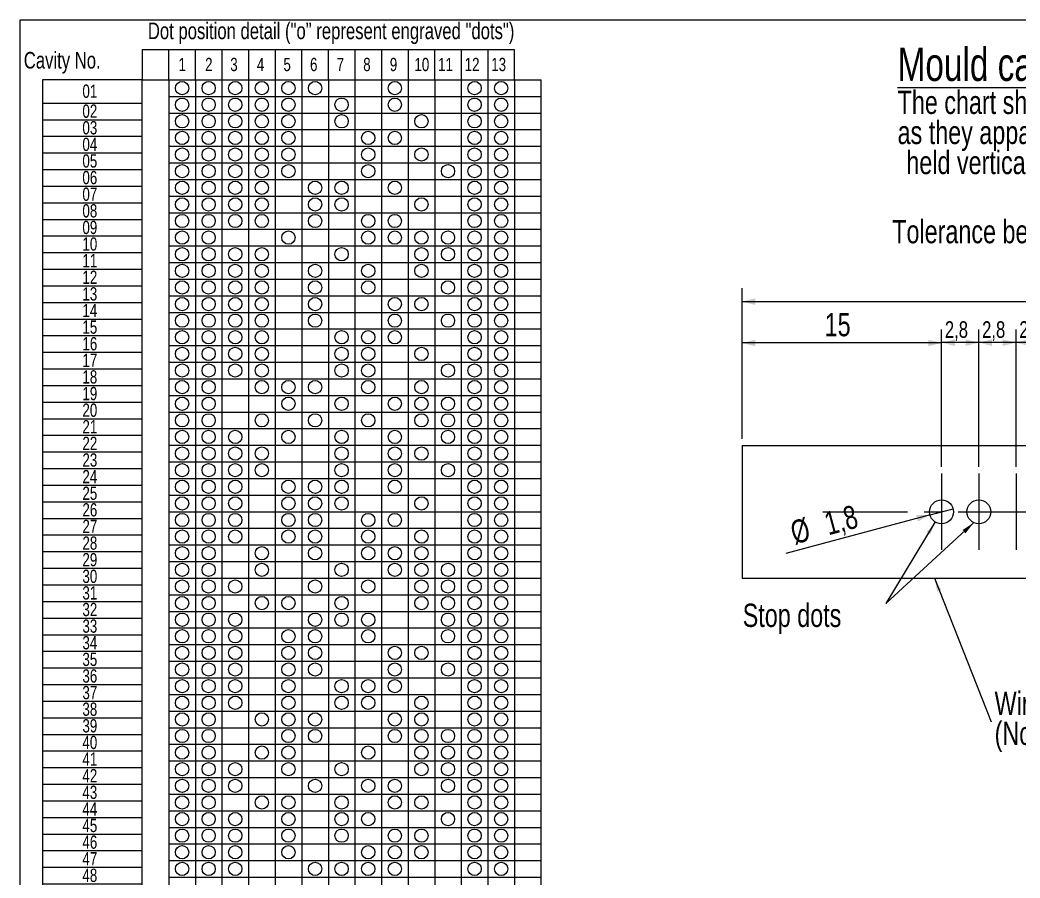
# Model space of a CAD drawing. Header units: millimetres. Extents: x 4 to 206, y 4 to 144.
# Drawn here: x 4 to 79.2, y 79.9 to 144.5 of the extents above; entities that cross this region are included whole.
import ezdxf

# ---------------------------------------------------------------- set-up
doc = ezdxf.new("R2010")
doc.units = ezdxf.units.MM
doc.header["$LTSCALE"] = 0.5
doc.linetypes.add('CENTERX2', pattern=[20.32, 12.7, -2.54, 2.54, -2.54])
for name, color, linetype in [('CENTERLINE', 4, 'CENTERX2'), ('DETAIL', 3, 'Continuous'), ('DIMENSIONS', 2, 'Continuous'), ('TEXT', 2, 'Continuous')]:
    doc.layers.add(name, color=color, linetype=linetype)
doc.layers.add('OUTLINE', color=7, linetype='Continuous', lineweight=25)
doc.styles.add('SLDTEXTSTYLE0', font='TXT', dxfattribs={"width": 0.75})
doc.dimstyles.new('SLDDIMSTYLE0', dxfattribs={"dimtxt": 1.25, "dimasz": 1, "dimexe": 0, "dimexo": 0.0625, "dimgap": 0.3125, "dimtad": 1, "dimrnd": 1e-09, "dimzin": 12, "dimdsep": 46, "dimtxsty": 'SLDTEXTSTYLE0', "dimsah": 1, "dimcen": 0.09, "dimadec": 0, "dimazin": 3, "dimtfac": 1, "dimtofl": 0, "dimtmove": 0, "dimatfit": 3, "dimfxl": 0, "dimfrac": 2, "dimtolj": 1, "dimtzin": 12, "dimarcsym": 0})
doc.dimstyles.new('SLDDIMSTYLE1', dxfattribs={"dimtxt": 1.75, "dimasz": 1, "dimexe": 0, "dimexo": 0.0625, "dimgap": 0.4375, "dimtad": 1, "dimrnd": 1e-09, "dimzin": 12, "dimdsep": 46, "dimtxsty": 'SLDTEXTSTYLE0', "dimblk1": 'NONE', "dimsah": 1, "dimcen": 0, "dimadec": 0, "dimazin": 3, "dimtfac": 1, "dimtmove": 0, "dimatfit": 3, "dimldrblk": 'NONE', "dimfxl": 0, "dimfrac": 2, "dimtolj": 1, "dimtzin": 12, "dimarcsym": 0})
doc.dimstyles.new('SLDDIMSTYLE2', dxfattribs={"dimtxt": 1.75, "dimasz": 1, "dimexe": 0, "dimexo": 0.0625, "dimgap": 0.4375, "dimtad": 1, "dimrnd": 1e-09, "dimzin": 12, "dimdsep": 46, "dimtxsty": 'SLDTEXTSTYLE0', "dimsah": 1, "dimcen": 0.09, "dimadec": 0, "dimazin": 3, "dimtfac": 1, "dimtofl": 0, "dimtmove": 0, "dimatfit": 3, "dimfxl": 0, "dimfrac": 2, "dimtolj": 1, "dimtzin": 12, "dimarcsym": 0})
doc.dimstyles.new('SLDDIMSTYLE3', dxfattribs={"dimtxt": 0.18, "dimasz": 1, "dimexe": 0, "dimexo": 0.0625, "dimgap": 0, "dimtad": 0, "dimtih": 1, "dimtoh": 1, "dimdec": 0, "dimrnd": 1e-09, "dimzin": 0, "dimdsep": 46, "dimtxsty": 'Standard', "dimsah": 1, "dimcen": 0.09, "dimadec": 0, "dimazin": 0, "dimtfac": 1, "dimtdec": 0, "dimtofl": 0, "dimtmove": 0, "dimatfit": 3, "dimfxl": 0, "dimfrac": 2, "dimtolj": 1, "dimtzin": 0, "dimarcsym": 0})

# ---------------------------------------------------------------- blocks, each defined once
blk = doc.blocks.new('SW_TABLEANNOTATION_0')
at = {"layer": 'TEXT', "color": 0}
for p, q in [((0, 0), (0, -113.001)), ((7.5, 0), (0, 0)), ((7.5, -113.001), (7.5, 0)), ((0, -1.751), (7.5, -1.751)), ((0, -3.001), (7.5, -3.001)), ((0, -4.251), (7.5, -4.251)), ((0, -5.501), (7.5, -5.501)), ((0, -6.751), (7.5, -6.751)), ((0, -8.001), (7.5, -8.001)), ((0, -9.251), (7.5, -9.251)), ((0, -10.501), (7.5, -10.501)), ((0, -11.751), (7.5, -11.751)), ((0, -13.001), (7.5, -13.001)), ((0, -14.251), (7.5, -14.251)), ((0, -15.501), (7.5, -15.501)), ((0, -16.751), (7.5, -16.751)), ((0, -18.001), (7.5, -18.001)), ((0, -19.251), (7.5, -19.251)), ((0, -20.501), (7.5, -20.501)), ((0, -21.751), (7.5, -21.751)), ((0, -23.001), (7.5, -23.001)), ((0, -24.251), (7.5, -24.251)), ((0, -25.501), (7.5, -25.501)), ((0, -26.751), (7.5, -26.751)), ((0, -28.001), (7.5, -28.001)), ((0, -29.251), (7.5, -29.251)), ((0, -30.501), (7.5, -30.501)), ((0, -31.751), (7.5, -31.751)), ((0, -33.001), (7.5, -33.001)), ((0, -34.251), (7.5, -34.251)), ((0, -35.501), (7.5, -35.501)), ((0, -36.751), (7.5, -36.751)), ((0, -38.001), (7.5, -38.001)), ((0, -39.251), (7.5, -39.251)), ((0, -40.501), (7.5, -40.501)), ((0, -41.751), (7.5, -41.751)), ((0, -43.001), (7.5, -43.001)), ((0, -44.251), (7.5, -44.251)), ((0, -45.501), (7.5, -45.501)), ((0, -46.751), (7.5, -46.751)), ((0, -48.001), (7.5, -48.001)), ((0, -49.251), (7.5, -49.251)), ((0, -50.501), (7.5, -50.501)), ((0, -51.751), (7.5, -51.751)), ((0, -53.001), (7.5, -53.001)), ((0, -54.251), (7.5, -54.251)), ((0, -55.501), (7.5, -55.501)), ((0, -56.751), (7.5, -56.751)), ((0, -58.001), (7.5, -58.001)), ((0, -59.251), (7.5, -59.251)), ((0, -60.501), (7.5, -60.501)), ((0, -61.751), (7.5, -61.751)), ((0, -63.001), (7.5, -63.001)), ((0, -64.251), (7.5, -64.251)), ((0, -65.501), (7.5, -65.501)), ((0, -66.751), (7.5, -66.751)), ((0, -68.001), (7.5, -68.001)), ((0, -69.251), (7.5, -69.251)), ((0, -70.501), (7.5, -70.501)), ((0, -71.751), (7.5, -71.751)), ((0, -73.001), (7.5, -73.001)), ((0, -74.251), (7.5, -74.251)), ((0, -75.501), (7.5, -75.501)), ((0, -76.751), (7.5, -76.751)), ((0, -78.001), (7.5, -78.001)), ((0, -79.251), (7.5, -79.251)), ((0, -80.501), (7.5, -80.501)), ((0, -81.751), (7.5, -81.751)), ((0, -83.001), (7.5, -83.001)), ((0, -84.251), (7.5, -84.251)), ((0, -85.501), (7.5, -85.501)), ((0, -86.751), (7.5, -86.751)), ((0, -88.001), (7.5, -88.001)), ((0, -89.251), (7.5, -89.251)), ((0, -90.501), (7.5, -90.501)), ((0, -91.751), (7.5, -91.751)), ((0, -93.001), (7.5, -93.001)), ((0, -94.251), (7.5, -94.251)), ((0, -95.501), (7.5, -95.501)), ((0, -96.751), (7.5, -96.751)), ((0, -98.001), (7.5, -98.001)), ((0, -99.251), (7.5, -99.251)), ((0, -100.501), (7.5, -100.501)), ((0, -101.751), (7.5, -101.751)), ((0, -103.001), (7.5, -103.001)), ((0, -104.251), (7.5, -104.251)), ((0, -105.501), (7.5, -105.501)), ((0, -106.751), (7.5, -106.751)), ((0, -108.001), (7.5, -108.001)), ((0, -109.251), (7.5, -109.251)), ((0, -110.501), (7.5, -110.501)), ((0, -111.751), (7.5, -111.751)), ((0, -113.001), (7.5, -113.001))]:
    blk.add_line(p, q, dxfattribs=at)
at = {"layer": 'TEXT', "color": 0, "char_height": 1, "attachment_point": 1, "style": 'SLDTEXTSTYLE0'}
for s, insert in [('01', (3.011, -0.357)), ('02', (3.011, -1.858)), ('03', (3.011, -3.108)), ('04', (3.011, -4.358)), ('05', (3.011, -5.608)), ('06', (3.011, -6.858)), ('07', (3.011, -8.108)), ('08', (3.011, -9.358)), ('09', (3.011, -10.608)), ('10', (3.011, -11.858)), ('11', (3.011, -13.108)), ('12', (3.011, -14.358)), ('13', (3.011, -15.608)), ('14', (3.011, -16.858)), ('15', (3.011, -18.108)), ('16', (3.011, -19.358)), ('17', (3.011, -20.608)), ('18', (3.011, -21.858)), ('19', (3.011, -23.108)), ('20', (3.011, -24.358)), ('21', (3.011, -25.608)), ('22', (3.011, -26.858)), ('23', (3.011, -28.108)), ('24', (3.011, -29.358)), ('25', (3.011, -30.608)), ('26', (3.011, -31.858)), ('27', (3.011, -33.108)), ('28', (3.011, -34.358)), ('29', (3.011, -35.608)), ('30', (3.011, -36.858)), ('31', (3.011, -38.108)), ('32', (3.011, -39.358)), ('33', (3.011, -40.608)), ('34', (3.011, -41.858)), ('35', (3.011, -43.108)), ('36', (3.011, -44.358)), ('37', (3.011, -45.608)), ('38', (3.011, -46.858)), ('39', (3.011, -48.108)), ('40', (3.011, -49.358)), ('41', (3.011, -50.608)), ('42', (3.011, -51.858)), ('43', (3.011, -53.108)), ('44', (3.011, -54.358)), ('45', (3.011, -55.608)), ('46', (3.011, -56.858)), ('47', (3.011, -58.108)), ('48', (3.011, -59.358)), ('49', (3.011, -60.608)), ('50', (3.011, -61.858)), ('51', (3.011, -63.108)), ('52', (3.011, -64.358)), ('53', (3.011, -65.608)), ('54', (3.011, -66.858)), ('55', (3.011, -68.108)), ('56', (3.011, -69.358)), ('57', (3.011, -70.608)), ('58', (3.011, -71.858)), ('59', (3.011, -73.108)), ('60', (3.011, -74.358)), ('61', (3.011, -75.608)), ('62', (3.011, -76.858)), ('63', (3.011, -78.108)), ('64', (3.011, -79.358)), ('65', (3.011, -80.608)), ('66', (3.011, -81.858)), ('67', (3.011, -83.108)), ('68', (3.011, -84.358)), ('69', (3.011, -85.608)), ('70', (3.011, -86.858)), ('71', (3.011, -88.108)), ('72', (3.011, -89.358)), ('73', (3.011, -90.608)), ('74', (3.011, -91.858)), ('75', (3.011, -93.108)), ('76', (3.011, -94.358)), ('77', (3.011, -95.608)), ('78', (3.011, -96.858)), ('79', (3.011, -98.108)), ('80', (3.011, -99.358)), ('81', (3.011, -100.608)), ('82', (3.011, -101.858)), ('83', (3.011, -103.108)), ('84', (3.011, -104.358)), ('85', (3.011, -105.608)), ('86', (3.011, -106.858)), ('87', (3.011, -108.108)), ('88', (3.011, -109.358)), ('89', (3.011, -110.608)), ('90', (3.011, -111.858))]:
    blk.add_mtext(s, dxfattribs=dict(at, insert=insert))
blk = doc.blocks.new('SW_TABLEANNOTATION_1')
at = {"layer": 'TEXT', "color": 0}
for p, q in [((0, 0), (0, -2.263)), ((28, 0), (0, 0)), ((2, 0), (2, -2.263)), ((4, 0), (4, -2.263)), ((6, 0), (6, -2.263)), ((8, 0), (8, -2.263)), ((10, 0), (10, -2.263)), ((12, 0), (12, -2.263)), ((14, 0), (14, -2.263)), ((16, 0), (16, -2.263)), ((18, 0), (18, -2.263)), ((20, 0), (20, -2.263)), ((22, 0), (22, -2.263)), ((24, 0), (24, -2.263)), ((26, 0), (26, -2.263)), ((28, -2.263), (28, 0)), ((0, -2.263), (28, -2.263))]:
    blk.add_line(p, q, dxfattribs=at)
at = {"layer": 'TEXT', "color": 0, "char_height": 1, "attachment_point": 1, "style": 'SLDTEXTSTYLE0'}
for s, insert in [('1', (2.741, -0.613)), ('2', (4.741, -0.613)), ('3', (6.631, -0.613)), ('4', (8.631, -0.613)), ('5', (10.631, -0.613)), ('6', (12.631, -0.613)), ('7', (14.631, -0.613)), ('8', (16.631, -0.613)), ('9', (18.631, -0.613)), ('10', (20.482, -0.613)), ('11', (22.261, -0.613)), ('12', (24.261, -0.613)), ('13', (26.261, -0.613))]:
    blk.add_mtext(s, dxfattribs=dict(at, insert=insert))
blk = doc.blocks.new('_D_8')
at = {"layer": 'DIMENSIONS'}
for p, q in [((78.905, 110.867), (78.905, 121.221)), ((81.705, 110.867), (81.705, 121.221)), ((81.705, 120.221), (78.905, 120.221))]:
    blk.add_line(p, q, dxfattribs=at)
for points in [[(78.905, 120.221), (79.905, 119.971), (79.905, 120.471)], [(81.705, 120.221), (80.705, 120.471), (80.705, 119.971)]]:
    blk.add_solid(points, dxfattribs=at)
at = {"layer": 'DIMENSIONS', "insert": (79.151, 121.832), "char_height": 1.25, "attachment_point": 1, "style": 'SLDTEXTSTYLE0'}
blk.add_mtext('2,8', dxfattribs=at)
blk = doc.blocks.new('_D_9')
at = {"layer": 'DIMENSIONS'}
for p, q in [((76.105, 110.867), (76.105, 121.221)), ((78.905, 110.867), (78.905, 121.221)), ((78.905, 120.221), (76.105, 120.221))]:
    blk.add_line(p, q, dxfattribs=at)
for points in [[(76.105, 120.221), (77.105, 119.971), (77.105, 120.471)], [(78.905, 120.221), (77.905, 120.471), (77.905, 119.971)]]:
    blk.add_solid(points, dxfattribs=at)
at = {"layer": 'DIMENSIONS', "insert": (76.351, 121.832), "char_height": 1.25, "attachment_point": 1, "style": 'SLDTEXTSTYLE0'}
blk.add_mtext('2,8', dxfattribs=at)
blk = doc.blocks.new('_D_10')
at = {"layer": 'DIMENSIONS'}
for p, q in [((73.305, 110.867), (73.305, 121.221)), ((76.105, 110.867), (76.105, 121.221)), ((76.105, 120.221), (73.305, 120.221))]:
    blk.add_line(p, q, dxfattribs=at)
for points in [[(73.305, 120.221), (74.305, 119.971), (74.305, 120.471)], [(76.105, 120.221), (75.105, 120.471), (75.105, 119.971)]]:
    blk.add_solid(points, dxfattribs=at)
at = {"layer": 'DIMENSIONS', "insert": (73.551, 121.832), "char_height": 1.25, "attachment_point": 1, "style": 'SLDTEXTSTYLE0'}
blk.add_mtext('2,8', dxfattribs=at)
blk = doc.blocks.new('_D_12')
at = {"layer": 'DIMENSIONS'}
for q in [(74.174, 107.727), (61.604, 104.359)]:
    blk.add_line((72.435, 107.261), q, dxfattribs=at)
blk.add_solid([(72.435, 107.261), (71.405, 107.244), (71.534, 106.761)], dxfattribs=at)
at = {"layer": 'DIMENSIONS', "char_height": 1.75, "attachment_point": 1, "rotation": 15, "style": 'SLDTEXTSTYLE0'}
for s, insert in [('1,8', (64.34, 107.409)), ('%%c', (61.791, 106.726))]:
    blk.add_mtext(s, dxfattribs=dict(at, insert=insert))
blk = doc.blocks.new('_None')
blk = doc.blocks.new('_D_15')
at = {"layer": 'DIMENSIONS'}
for p, q in [((58.305, 112.994), (58.305, 121.198)), ((73.305, 110.867), (73.305, 121.198)), ((73.305, 120.198), (58.305, 120.198))]:
    blk.add_line(p, q, dxfattribs=at)
for points in [[(58.305, 120.198), (59.305, 119.948), (59.305, 120.448)], [(73.305, 120.198), (72.305, 120.448), (72.305, 119.948)]]:
    blk.add_solid(points, dxfattribs=at)
at = {"layer": 'DIMENSIONS', "insert": (64.512, 122.454), "char_height": 1.75, "attachment_point": 1, "style": 'SLDTEXTSTYLE0'}
blk.add_mtext('15', dxfattribs=at)
blk = doc.blocks.new('_D_16')
at = {"layer": 'DIMENSIONS'}
for p, q in [((58.305, 112.994), (58.305, 124.31)), ((121.905, 112.994), (121.905, 124.31)), ((58.305, 123.31), (121.905, 123.31))]:
    blk.add_line(p, q, dxfattribs=at)
for points in [[(58.305, 123.31), (59.305, 123.06), (59.305, 123.56)], [(121.905, 123.31), (120.905, 123.56), (120.905, 123.06)]]:
    blk.add_solid(points, dxfattribs=at)
at = {"layer": 'DIMENSIONS', "insert": (87.842, 125.565), "char_height": 1.75, "attachment_point": 1, "style": 'SLDTEXTSTYLE0'}
blk.add_mtext('63,6', dxfattribs=at)
blk = doc.blocks.new('SW_NOTE_5')
at = {"layer": 'TEXT', "color": 0, "char_height": 1.75, "attachment_point": 1, "style": 'SLDTEXTSTYLE0'}
for s, insert in [('Tolerance between dots', (0, 2.249)), ('0.25', (29.976, 2.249)), ('%%p', (28.309, 2.249))]:
    blk.add_mtext(s, dxfattribs=dict(at, insert=insert))
blk = doc.blocks.new('SW_NOTE_6')
at = {"layer": 'TEXT', "color": 0, "char_height": 1.75, "attachment_point": 1, "style": 'SLDTEXTSTYLE0'}
for s, insert in [('Window designating clear area around dotcode', (0.26, 2.271)), ('(No heel engraving within windows specified area)', (0.26, 0.008))]:
    blk.add_mtext(s, dxfattribs=dict(at, insert=insert))
blk = doc.blocks.new('SW_NOTE_7')
at = {"layer": 'TEXT', "color": 0, "attachment_point": 1, "style": 'SLDTEXTSTYLE0'}
for s, insert, char_height in [('\\LMould cavity view', (0, 3.223), 2.5), ('The chart shows the dot patterns', (0, -0.014), 1.75), ('as they appaer when looking up the glass bottle', (0, -2.277), 1.75), ('held vertically in front of observer', (0.656, -4.54), 1.75)]:
    blk.add_mtext(s, dxfattribs=dict(at, insert=insert, char_height=char_height))

msp = doc.modelspace()

# ---------------------------------------------------------------- linework, layer by layer
at = {"layer": 'CENTERLINE'}
for p, q in [((15.1877, 138.75126), (15.1877, 137.50126)), ((73.3048, 110.36722), (73.3048, 104.62109)), ((76.1048, 110.36722), (76.1048, 104.62109)), ((78.9048, 110.36722), (78.9048, 104.62109)), ((64.38343, 107.49416), (115.82616, 107.49416))]:
    msp.add_line(p, q, dxfattribs=at)
at = {"layer": 'DETAIL'}
for p, q in [((58.3048, 112.49416), (121.9048, 112.49416)), ((58.3048, 112.49416), (58.3048, 102.49416)), ((58.3048, 102.49416), (121.9048, 102.49416))]:
    msp.add_line(p, q, dxfattribs=at)
at = {"layer": 'OUTLINE'}
for p, q in [((4, 144.5), (206, 144.5)), ((4, 4), (4, 144.5)), ((15.1877, 140.00126), (17.1877, 140.00126)), ((15.1877, 140.00126), (15.1877, 27.50126)), ((17.1877, 140.00126), (19.1877, 140.00126)), ((17.1877, 140.00126), (17.1877, 27.50126)), ((19.1877, 140.00126), (21.1877, 140.00126)), ((19.1877, 140.00126), (19.1877, 27.50126)), ((21.1877, 140.00126), (23.1877, 140.00126)), ((21.1877, 140.00126), (21.1877, 27.50126)), ((23.1877, 140.00126), (25.1877, 140.00126)), ((23.1877, 140.00126), (23.1877, 27.50126)), ((25.1877, 140.00126), (27.1877, 140.00126)), ((25.1877, 140.00126), (25.1877, 27.50126)), ((27.1877, 140.00126), (29.1877, 140.00126)), ((27.1877, 140.00126), (27.1877, 27.50126)), ((29.1877, 140.00126), (31.1877, 140.00126)), ((29.1877, 140.00126), (29.1877, 27.50126)), ((31.1877, 140.00126), (33.1877, 140.00126)), ((31.1877, 140.00126), (31.1877, 27.50126)), ((33.1877, 140.00126), (35.1877, 140.00126)), ((33.1877, 140.00126), (33.1877, 27.50126)), ((35.1877, 140.00126), (37.1877, 140.00126)), ((35.1877, 140.00126), (35.1877, 27.50126)), ((37.1877, 140.00126), (39.1877, 140.00126)), ((37.1877, 140.00126), (37.1877, 27.50126)), ((39.1877, 140.00126), (41.1877, 140.00126)), ((39.1877, 140.00126), (39.1877, 27.50126)), ((41.1877, 140.00126), (43.1877, 140.00126)), ((41.1877, 140.00126), (41.1877, 27.50126)), ((43.1877, 27.50126), (43.1877, 140.00126)), ((15.1877, 138.75126), (43.1877, 138.75126)), ((15.1877, 137.50126), (43.1877, 137.50126)), ((15.1877, 136.25126), (43.1877, 136.25126)), ((15.1877, 135.00126), (43.1877, 135.00126)), ((15.1877, 133.75126), (43.1877, 133.75126)), ((15.1877, 132.50126), (43.1877, 132.50126)), ((15.1877, 131.25126), (43.1877, 131.25126)), ((15.1877, 130.00126), (43.1877, 130.00126)), ((15.1877, 128.75126), (43.1877, 128.75126)), ((15.1877, 127.50126), (43.1877, 127.50126)), ((15.1877, 126.25126), (43.1877, 126.25126)), ((15.1877, 125.00126), (43.1877, 125.00126)), ((15.1877, 123.75126), (43.1877, 123.75126)), ((15.1877, 122.50126), (43.1877, 122.50126)), ((15.1877, 121.25126), (43.1877, 121.25126)), ((15.1877, 120.00126), (43.1877, 120.00126)), ((15.1877, 118.75126), (43.1877, 118.75126)), ((15.1877, 117.50126), (43.1877, 117.50126)), ((15.1877, 116.25126), (43.1877, 116.25126)), ((15.1877, 115.00126), (43.1877, 115.00126)), ((15.1877, 113.75126), (43.1877, 113.75126)), ((15.1877, 112.50126), (43.1877, 112.50126)), ((15.1877, 111.25126), (43.1877, 111.25126)), ((15.1877, 110.00126), (43.1877, 110.00126)), ((15.1877, 108.75126), (43.1877, 108.75126)), ((15.1877, 107.50126), (43.1877, 107.50126)), ((15.1877, 106.25126), (43.1877, 106.25126)), ((15.1877, 105.00126), (43.1877, 105.00126)), ((15.1877, 103.75126), (43.1877, 103.75126)), ((15.1877, 102.50126), (43.1877, 102.50126)), ((15.1877, 101.25126), (43.1877, 101.25126)), ((15.1877, 100.00126), (43.1877, 100.00126)), ((15.1877, 98.75126), (43.1877, 98.75126)), ((15.1877, 97.50126), (43.1877, 97.50126)), ((15.1877, 96.25126), (43.1877, 96.25126)), ((15.1877, 95.00126), (43.1877, 95.00126)), ((15.1877, 93.75126), (43.1877, 93.75126)), ((15.1877, 92.50126), (43.1877, 92.50126)), ((15.1877, 91.25126), (43.1877, 91.25126)), ((15.1877, 90.00126), (43.1877, 90.00126)), ((15.1877, 88.75126), (43.1877, 88.75126)), ((15.1877, 87.50126), (43.1877, 87.50126)), ((15.1877, 86.25126), (43.1877, 86.25126)), ((15.1877, 85.00126), (43.1877, 85.00126)), ((15.1877, 83.75126), (43.1877, 83.75126)), ((15.1877, 82.50126), (43.1877, 82.50126)), ((15.1877, 81.25126), (43.1877, 81.25126)), ((15.1877, 80.00126), (43.1877, 80.00126))]:
    msp.add_line(p, q, dxfattribs=at)
for centre, radius in [((16.1877, 139.37626), 0.5), ((18.1877, 139.37626), 0.5), ((20.1877, 139.37626), 0.5), ((22.1877, 139.37626), 0.5), ((24.1877, 139.37626), 0.5), ((26.1877, 139.37626), 0.5), ((32.1877, 139.37626), 0.5), ((38.1877, 139.37626), 0.5), ((40.1877, 139.37626), 0.5), ((16.1877, 138.12626), 0.5), ((18.1877, 138.12626), 0.5), ((20.1877, 138.12626), 0.5), ((22.1877, 138.12626), 0.5), ((24.1877, 138.12626), 0.5), ((28.1877, 138.12626), 0.5), ((32.1877, 138.12626), 0.5), ((38.1877, 138.12626), 0.5), ((40.1877, 138.12626), 0.5), ((16.1877, 136.87626), 0.5), ((18.1877, 136.87626), 0.5), ((20.1877, 136.87626), 0.5), ((22.1877, 136.87626), 0.5), ((24.1877, 136.87626), 0.5), ((28.1877, 136.87626), 0.5), ((34.1877, 136.87626), 0.5), ((38.1877, 136.87626), 0.5), ((40.1877, 136.87626), 0.5), ((16.1877, 135.62626), 0.5), ((18.1877, 135.62626), 0.5), ((20.1877, 135.62626), 0.5), ((22.1877, 135.62626), 0.5), ((24.1877, 135.62626), 0.5), ((30.1877, 135.62626), 0.5), ((32.1877, 135.62626), 0.5), ((38.1877, 135.62626), 0.5), ((40.1877, 135.62626), 0.5), ((16.1877, 134.37626), 0.5), ((18.1877, 134.37626), 0.5), ((20.1877, 134.37626), 0.5), ((22.1877, 134.37626), 0.5), ((24.1877, 134.37626), 0.5), ((30.1877, 134.37626), 0.5), ((34.1877, 134.37626), 0.5), ((38.1877, 134.37626), 0.5), ((40.1877, 134.37626), 0.5), ((16.1877, 133.12626), 0.5), ((18.1877, 133.12626), 0.5), ((20.1877, 133.12626), 0.5), ((22.1877, 133.12626), 0.5), ((24.1877, 133.12626), 0.5), ((30.1877, 133.12626), 0.5), ((36.1877, 133.12626), 0.5), ((38.1877, 133.12626), 0.5), ((40.1877, 133.12626), 0.5), ((16.1877, 131.87626), 0.5), ((18.1877, 131.87626), 0.5), ((20.1877, 131.87626), 0.5), ((22.1877, 131.87626), 0.5), ((26.1877, 131.87626), 0.5), ((28.1877, 131.87626), 0.5), ((32.1877, 131.87626), 0.5), ((38.1877, 131.87626), 0.5), ((40.1877, 131.87626), 0.5), ((16.1877, 130.62626), 0.5), ((18.1877, 130.62626), 0.5), ((20.1877, 130.62626), 0.5), ((22.1877, 130.62626), 0.5), ((26.1877, 130.62626), 0.5), ((28.1877, 130.62626), 0.5), ((34.1877, 130.62626), 0.5), ((38.1877, 130.62626), 0.5), ((40.1877, 130.62626), 0.5), ((16.1877, 129.37626), 0.5), ((18.1877, 129.37626), 0.5), ((20.1877, 129.37626), 0.5), ((22.1877, 129.37626), 0.5), ((26.1877, 129.37626), 0.5), ((30.1877, 129.37626), 0.5), ((32.1877, 129.37626), 0.5), ((38.1877, 129.37626), 0.5), ((40.1877, 129.37626), 0.5), ((16.1877, 128.12626), 0.5), ((18.1877, 128.12626), 0.5), ((24.1877, 128.12626), 0.5), ((30.1877, 128.12626), 0.5), ((32.1877, 128.12626), 0.5), ((34.1877, 128.12626), 0.5), ((36.1877, 128.12626), 0.5), ((38.1877, 128.12626), 0.5), ((40.1877, 128.12626), 0.5), ((16.1877, 126.87626), 0.5), ((18.1877, 126.87626), 0.5), ((20.1877, 126.87626), 0.5), ((22.1877, 126.87626), 0.5), ((28.1877, 126.87626), 0.5), ((34.1877, 126.87626), 0.5), ((36.1877, 126.87626), 0.5), ((38.1877, 126.87626), 0.5), ((40.1877, 126.87626), 0.5), ((16.1877, 125.62626), 0.5), ((18.1877, 125.62626), 0.5), ((20.1877, 125.62626), 0.5), ((22.1877, 125.62626), 0.5), ((26.1877, 125.62626), 0.5), ((30.1877, 125.62626), 0.5), ((34.1877, 125.62626), 0.5), ((38.1877, 125.62626), 0.5), ((40.1877, 125.62626), 0.5), ((16.1877, 124.37626), 0.5), ((18.1877, 124.37626), 0.5), ((20.1877, 124.37626), 0.5), ((22.1877, 124.37626), 0.5), ((26.1877, 124.37626), 0.5), ((30.1877, 124.37626), 0.5), ((36.1877, 124.37626), 0.5), ((38.1877, 124.37626), 0.5), ((40.1877, 124.37626), 0.5), ((16.1877, 123.12626), 0.5), ((18.1877, 123.12626), 0.5), ((20.1877, 123.12626), 0.5), ((22.1877, 123.12626), 0.5), ((26.1877, 123.12626), 0.5), ((32.1877, 123.12626), 0.5), ((34.1877, 123.12626), 0.5), ((38.1877, 123.12626), 0.5), ((40.1877, 123.12626), 0.5), ((16.1877, 121.87626), 0.5), ((18.1877, 121.87626), 0.5), ((20.1877, 121.87626), 0.5), ((22.1877, 121.87626), 0.5), ((26.1877, 121.87626), 0.5), ((32.1877, 121.87626), 0.5), ((36.1877, 121.87626), 0.5), ((38.1877, 121.87626), 0.5), ((40.1877, 121.87626), 0.5), ((16.1877, 120.62626), 0.5), ((18.1877, 120.62626), 0.5), ((20.1877, 120.62626), 0.5), ((22.1877, 120.62626), 0.5), ((28.1877, 120.62626), 0.5), ((30.1877, 120.62626), 0.5), ((32.1877, 120.62626), 0.5), ((38.1877, 120.62626), 0.5), ((40.1877, 120.62626), 0.5), ((16.1877, 119.37626), 0.5), ((18.1877, 119.37626), 0.5), ((20.1877, 119.37626), 0.5), ((22.1877, 119.37626), 0.5), ((28.1877, 119.37626), 0.5), ((30.1877, 119.37626), 0.5), ((34.1877, 119.37626), 0.5), ((38.1877, 119.37626), 0.5), ((40.1877, 119.37626), 0.5), ((16.1877, 118.12626), 0.5), ((18.1877, 118.12626), 0.5), ((20.1877, 118.12626), 0.5), ((22.1877, 118.12626), 0.5), ((28.1877, 118.12626), 0.5), ((30.1877, 118.12626), 0.5), ((36.1877, 118.12626), 0.5), ((38.1877, 118.12626), 0.5), ((40.1877, 118.12626), 0.5), ((16.1877, 116.87626), 0.5), ((18.1877, 116.87626), 0.5), ((22.1877, 116.87626), 0.5), ((24.1877, 116.87626), 0.5), ((26.1877, 116.87626), 0.5), ((30.1877, 116.87626), 0.5), ((34.1877, 116.87626), 0.5), ((38.1877, 116.87626), 0.5), ((40.1877, 116.87626), 0.5), ((16.1877, 115.62626), 0.5), ((18.1877, 115.62626), 0.5), ((24.1877, 115.62626), 0.5), ((28.1877, 115.62626), 0.5), ((32.1877, 115.62626), 0.5), ((34.1877, 115.62626), 0.5), ((36.1877, 115.62626), 0.5), ((38.1877, 115.62626), 0.5), ((40.1877, 115.62626), 0.5), ((16.1877, 114.37626), 0.5), ((18.1877, 114.37626), 0.5), ((22.1877, 114.37626), 0.5), ((26.1877, 114.37626), 0.5), ((30.1877, 114.37626), 0.5), ((34.1877, 114.37626), 0.5), ((36.1877, 114.37626), 0.5), ((38.1877, 114.37626), 0.5), ((40.1877, 114.37626), 0.5), ((16.1877, 113.12626), 0.5), ((18.1877, 113.12626), 0.5), ((20.1877, 113.12626), 0.5), ((24.1877, 113.12626), 0.5), ((28.1877, 113.12626), 0.5), ((32.1877, 113.12626), 0.5), ((36.1877, 113.12626), 0.5), ((38.1877, 113.12626), 0.5), ((40.1877, 113.12626), 0.5), ((16.1877, 111.87626), 0.5), ((18.1877, 111.87626), 0.5), ((20.1877, 111.87626), 0.5), ((22.1877, 111.87626), 0.5), ((28.1877, 111.87626), 0.5), ((32.1877, 111.87626), 0.5), ((34.1877, 111.87626), 0.5), ((38.1877, 111.87626), 0.5), ((40.1877, 111.87626), 0.5), ((16.1877, 110.62626), 0.5), ((18.1877, 110.62626), 0.5), ((20.1877, 110.62626), 0.5), ((22.1877, 110.62626), 0.5), ((28.1877, 110.62626), 0.5), ((32.1877, 110.62626), 0.5), ((36.1877, 110.62626), 0.5), ((38.1877, 110.62626), 0.5), ((40.1877, 110.62626), 0.5), ((16.1877, 109.37626), 0.5), ((18.1877, 109.37626), 0.5), ((20.1877, 109.37626), 0.5), ((24.1877, 109.37626), 0.5), ((26.1877, 109.37626), 0.5), ((28.1877, 109.37626), 0.5), ((32.1877, 109.37626), 0.5), ((38.1877, 109.37626), 0.5), ((40.1877, 109.37626), 0.5), ((16.1877, 108.12626), 0.5), ((18.1877, 108.12626), 0.5), ((20.1877, 108.12626), 0.5), ((24.1877, 108.12626), 0.5), ((26.1877, 108.12626), 0.5), ((28.1877, 108.12626), 0.5), ((34.1877, 108.12626), 0.5), ((38.1877, 108.12626), 0.5), ((40.1877, 108.12626), 0.5), ((73.3048, 107.49416), 0.9), ((76.1048, 107.49416), 0.9), ((16.1877, 106.87626), 0.5), ((18.1877, 106.87626), 0.5), ((20.1877, 106.87626), 0.5), ((24.1877, 106.87626), 0.5), ((26.1877, 106.87626), 0.5), ((30.1877, 106.87626), 0.5), ((32.1877, 106.87626), 0.5), ((38.1877, 106.87626), 0.5), ((40.1877, 106.87626), 0.5), ((16.1877, 105.62626), 0.5), ((18.1877, 105.62626), 0.5), ((20.1877, 105.62626), 0.5), ((24.1877, 105.62626), 0.5), ((26.1877, 105.62626), 0.5), ((30.1877, 105.62626), 0.5), ((34.1877, 105.62626), 0.5), ((38.1877, 105.62626), 0.5), ((40.1877, 105.62626), 0.5), ((16.1877, 104.37626), 0.5), ((18.1877, 104.37626), 0.5), ((22.1877, 104.37626), 0.5), ((26.1877, 104.37626), 0.5), ((30.1877, 104.37626), 0.5), ((32.1877, 104.37626), 0.5), ((34.1877, 104.37626), 0.5), ((38.1877, 104.37626), 0.5), ((40.1877, 104.37626), 0.5), ((16.1877, 103.12626), 0.5), ((18.1877, 103.12626), 0.5), ((22.1877, 103.12626), 0.5), ((28.1877, 103.12626), 0.5), ((32.1877, 103.12626), 0.5), ((34.1877, 103.12626), 0.5), ((36.1877, 103.12626), 0.5), ((38.1877, 103.12626), 0.5), ((40.1877, 103.12626), 0.5), ((16.1877, 101.87626), 0.5), ((18.1877, 101.87626), 0.5), ((20.1877, 101.87626), 0.5), ((26.1877, 101.87626), 0.5), ((30.1877, 101.87626), 0.5), ((34.1877, 101.87626), 0.5), ((36.1877, 101.87626), 0.5), ((38.1877, 101.87626), 0.5), ((40.1877, 101.87626), 0.5), ((16.1877, 100.62626), 0.5), ((18.1877, 100.62626), 0.5), ((22.1877, 100.62626), 0.5), ((24.1877, 100.62626), 0.5), ((28.1877, 100.62626), 0.5), ((34.1877, 100.62626), 0.5), ((36.1877, 100.62626), 0.5), ((38.1877, 100.62626), 0.5), ((40.1877, 100.62626), 0.5), ((16.1877, 99.37626), 0.5), ((18.1877, 99.37626), 0.5), ((20.1877, 99.37626), 0.5), ((26.1877, 99.37626), 0.5), ((28.1877, 99.37626), 0.5), ((30.1877, 99.37626), 0.5), ((36.1877, 99.37626), 0.5), ((38.1877, 99.37626), 0.5), ((40.1877, 99.37626), 0.5), ((16.1877, 98.12626), 0.5), ((18.1877, 98.12626), 0.5), ((20.1877, 98.12626), 0.5), ((24.1877, 98.12626), 0.5), ((26.1877, 98.12626), 0.5), ((30.1877, 98.12626), 0.5), ((36.1877, 98.12626), 0.5), ((38.1877, 98.12626), 0.5), ((40.1877, 98.12626), 0.5), ((16.1877, 96.87626), 0.5), ((18.1877, 96.87626), 0.5), ((20.1877, 96.87626), 0.5), ((24.1877, 96.87626), 0.5), ((26.1877, 96.87626), 0.5), ((32.1877, 96.87626), 0.5), ((34.1877, 96.87626), 0.5), ((38.1877, 96.87626), 0.5), ((40.1877, 96.87626), 0.5), ((16.1877, 95.62626), 0.5), ((18.1877, 95.62626), 0.5), ((20.1877, 95.62626), 0.5), ((24.1877, 95.62626), 0.5), ((26.1877, 95.62626), 0.5), ((32.1877, 95.62626), 0.5), ((36.1877, 95.62626), 0.5), ((38.1877, 95.62626), 0.5), ((40.1877, 95.62626), 0.5), ((16.1877, 94.37626), 0.5), ((18.1877, 94.37626), 0.5), ((20.1877, 94.37626), 0.5), ((24.1877, 94.37626), 0.5), ((28.1877, 94.37626), 0.5), ((30.1877, 94.37626), 0.5), ((32.1877, 94.37626), 0.5), ((38.1877, 94.37626), 0.5), ((40.1877, 94.37626), 0.5), ((16.1877, 93.12626), 0.5), ((18.1877, 93.12626), 0.5), ((20.1877, 93.12626), 0.5), ((24.1877, 93.12626), 0.5), ((28.1877, 93.12626), 0.5), ((30.1877, 93.12626), 0.5), ((34.1877, 93.12626), 0.5), ((38.1877, 93.12626), 0.5), ((40.1877, 93.12626), 0.5), ((16.1877, 91.87626), 0.5), ((18.1877, 91.87626), 0.5), ((22.1877, 91.87626), 0.5), ((24.1877, 91.87626), 0.5), ((26.1877, 91.87626), 0.5), ((32.1877, 91.87626), 0.5), ((34.1877, 91.87626), 0.5), ((38.1877, 91.87626), 0.5), ((40.1877, 91.87626), 0.5), ((16.1877, 90.62626), 0.5), ((18.1877, 90.62626), 0.5), ((24.1877, 90.62626), 0.5), ((26.1877, 90.62626), 0.5), ((32.1877, 90.62626), 0.5), ((34.1877, 90.62626), 0.5), ((36.1877, 90.62626), 0.5), ((38.1877, 90.62626), 0.5), ((40.1877, 90.62626), 0.5), ((16.1877, 89.37626), 0.5), ((18.1877, 89.37626), 0.5), ((22.1877, 89.37626), 0.5), ((24.1877, 89.37626), 0.5), ((30.1877, 89.37626), 0.5), ((34.1877, 89.37626), 0.5), ((36.1877, 89.37626), 0.5), ((38.1877, 89.37626), 0.5), ((40.1877, 89.37626), 0.5), ((16.1877, 88.12626), 0.5), ((18.1877, 88.12626), 0.5), ((20.1877, 88.12626), 0.5), ((24.1877, 88.12626), 0.5), ((28.1877, 88.12626), 0.5), ((34.1877, 88.12626), 0.5), ((36.1877, 88.12626), 0.5), ((38.1877, 88.12626), 0.5), ((40.1877, 88.12626), 0.5), ((16.1877, 86.87626), 0.5), ((18.1877, 86.87626), 0.5), ((20.1877, 86.87626), 0.5), ((26.1877, 86.87626), 0.5), ((30.1877, 86.87626), 0.5), ((32.1877, 86.87626), 0.5), ((36.1877, 86.87626), 0.5), ((38.1877, 86.87626), 0.5), ((40.1877, 86.87626), 0.5), ((16.1877, 85.62626), 0.5), ((18.1877, 85.62626), 0.5), ((22.1877, 85.62626), 0.5), ((24.1877, 85.62626), 0.5), ((28.1877, 85.62626), 0.5), ((32.1877, 85.62626), 0.5), ((34.1877, 85.62626), 0.5), ((38.1877, 85.62626), 0.5), ((40.1877, 85.62626), 0.5), ((16.1877, 84.37626), 0.5), ((18.1877, 84.37626), 0.5), ((20.1877, 84.37626), 0.5), ((24.1877, 84.37626), 0.5), ((28.1877, 84.37626), 0.5), ((30.1877, 84.37626), 0.5), ((36.1877, 84.37626), 0.5), ((38.1877, 84.37626), 0.5), ((40.1877, 84.37626), 0.5), ((16.1877, 83.12626), 0.5), ((18.1877, 83.12626), 0.5), ((20.1877, 83.12626), 0.5), ((24.1877, 83.12626), 0.5), ((28.1877, 83.12626), 0.5), ((32.1877, 83.12626), 0.5), ((34.1877, 83.12626), 0.5), ((38.1877, 83.12626), 0.5), ((40.1877, 83.12626), 0.5), ((16.1877, 81.87626), 0.5), ((18.1877, 81.87626), 0.5), ((20.1877, 81.87626), 0.5), ((24.1877, 81.87626), 0.5), ((30.1877, 81.87626), 0.5), ((32.1877, 81.87626), 0.5), ((34.1877, 81.87626), 0.5), ((38.1877, 81.87626), 0.5), ((40.1877, 81.87626), 0.5), ((16.1877, 80.62626), 0.5), ((18.1877, 80.62626), 0.5), ((20.1877, 80.62626), 0.5), ((26.1877, 80.62626), 0.5), ((28.1877, 80.62626), 0.5), ((30.1877, 80.62626), 0.5), ((32.1877, 80.62626), 0.5), ((38.1877, 80.62626), 0.5), ((40.1877, 80.62626), 0.5)]:
    msp.add_circle(centre, radius, dxfattribs=at)

# ---------------------------------------------------------------- block references
at = {"layer": 'TEXT'}
for name, p in [('SW_TABLEANNOTATION_1', (13.17971, 142.26469)), ('SW_NOTE_7', (69.99795, 139.19187)), ('SW_TABLEANNOTATION_0', (5.68331, 140)), ('SW_NOTE_5', (69.59369, 127.2018)), ('SW_NOTE_6', (77.03233, 91.69484))]:
    msp.add_blockref(name, p, dxfattribs=at)

# ---------------------------------------------------------------- texts
at = {"layer": 'TEXT', "attachment_point": 1, "style": 'SLDTEXTSTYLE0'}
for s, insert, char_height in [('Dot position detail ("o" represent engraved "dots")', (13.61471, 144.30787), 1.25), ('Cavity No.', (4.28529, 142.09633), 1.25), ('Stop dots', (58.35068, 100.57873), 1.75)]:
    msp.add_mtext(s, dxfattribs=dict(at, insert=insert, char_height=char_height))

# ---------------------------------------------------------------- dimensions: what is measured, and where the dimension line sits
at = {"layer": 'DIMENSIONS'}
for base, p1, p2, dimstyle, picture, middle in [((121.9048, 123.30957), (58.3048, 112.49416), (121.9048, 112.49416), 'SLDDIMSTYLE2', '_D_16', (90.1048, 123.30957)), ((58.3048, 120.1981), (73.3048, 110.36722), (58.3048, 112.49416), 'SLDDIMSTYLE2', '_D_15', (65.8048, 120.1981)), ((73.3048, 120.2205), (76.1048, 110.36722), (73.3048, 110.36722), 'SLDDIMSTYLE0', '_D_10', (74.7048, 120.2205)), ((76.1048, 120.2205), (78.9048, 110.36722), (76.1048, 110.36722), 'SLDDIMSTYLE0', '_D_9', (77.5048, 120.2205)), ((78.9048, 120.2205), (81.7048, 110.36722), (78.9048, 110.36722), 'SLDDIMSTYLE0', '_D_8', (80.3048, 120.2205))]:
    dim = msp.add_linear_dim(base=base, p1=p1, p2=p2, dimstyle=dimstyle, dxfattribs=at)
    dim.commit()
    dim.dimension.update_dxf_attribs({"geometry": picture, "text_midpoint": middle, "dimtype": 160})
dim = msp.add_diameter_dim_2p(p1=(74.17413, 107.72709), p2=(72.43546, 107.26122), dimstyle='SLDDIMSTYLE1', dxfattribs=at)
dim.commit()
dim.dimension.update_dxf_attribs({"geometry": '_D_12', "text_midpoint": (65.09815, 105.2952), "dimtype": 163})

# ---------------------------------------------------------------- leaders
at = {"layer": 'TEXT'}
for points in [[(72.83175, 106.7285), (69.12151, 100.59172)], [(75.72774, 106.67695), (69.12151, 100.59172)], [(72.7658, 102.49416), (77.03233, 91.69484)]]:
    msp.add_leader(points, dimstyle='SLDDIMSTYLE3', dxfattribs=at)

doc.saveas('drawing.dxf')
